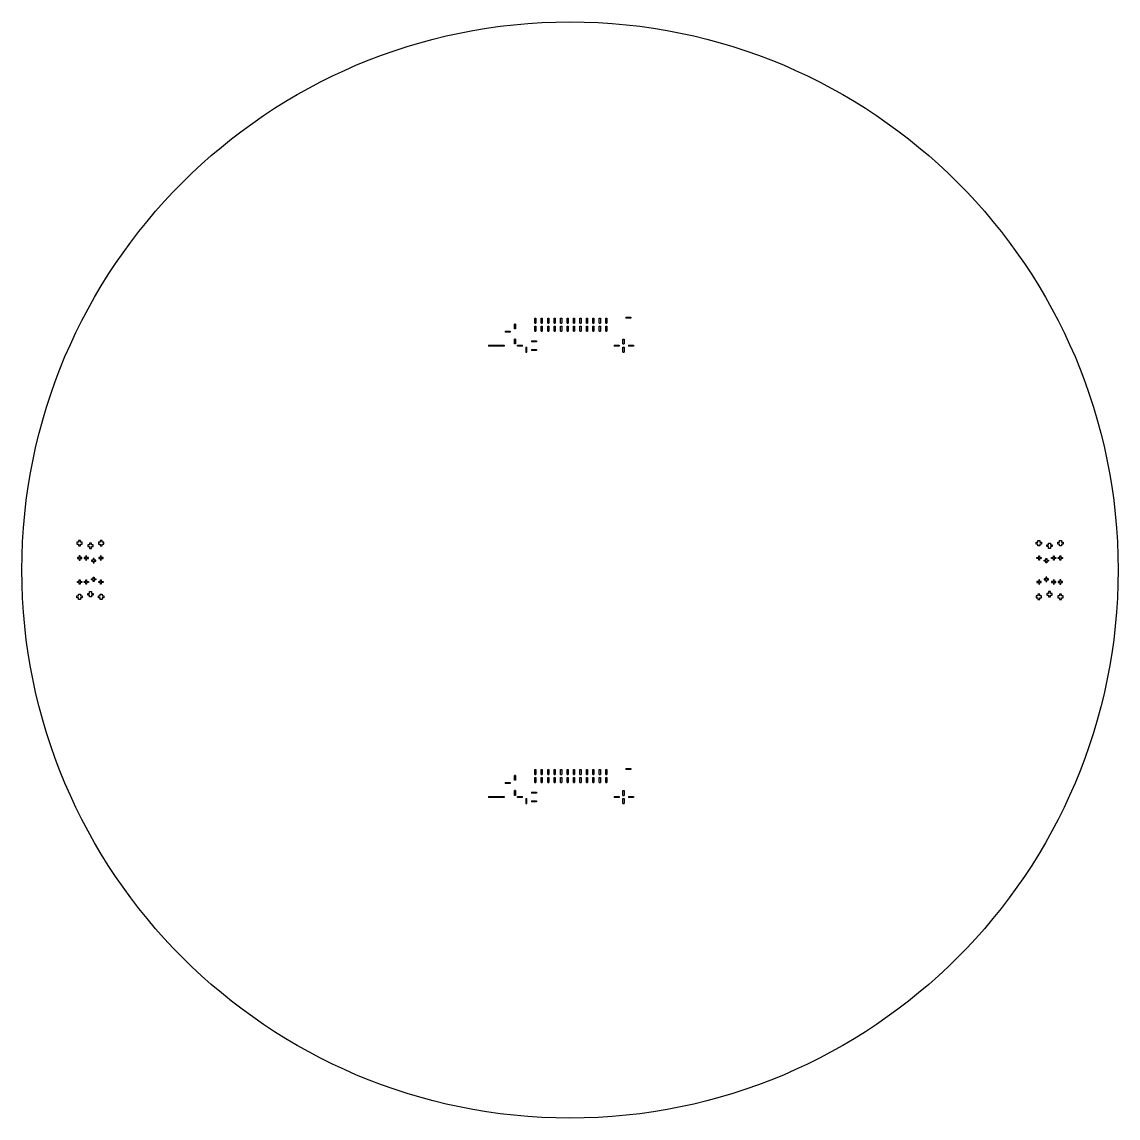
# Model space of a CAD drawing. Header units: millimetres. Extents: x -15719 to 274281, y 25504 to 323346.
# Drawn here: x 136373 to 238373, y 25504 to 127504 of the extents above; entities that cross this region are included whole.
import ezdxf

# ---------------------------------------------------------------- set-up
doc = ezdxf.new("R2010")
doc.units = ezdxf.units.MM
doc.layers.add('CLEAR', color=140, linetype='Continuous')
doc.layers.add('OPAQUE', color=10, linetype='Continuous')

msp = doc.modelspace()

# ---------------------------------------------------------------- linework, layer by layer
at = {"layer": 'CLEAR'}
msp.add_circle((187373, 76504), 51000, dxfattribs=at)
at = {"layer": 'OPAQUE'}
for p, q in [((192573, 100034), (193023, 100034)), ((192573, 100034), (192573, 99934)), ((193023, 100034), (193023, 99934)), ((182198, 98934), (182198, 99384)), ((182298, 99384), (182198, 99384)), ((182298, 99384), (182298, 98934)), ((184098, 99484), (184098, 99934)), ((184098, 99934), (184198, 99934)), ((184098, 99484), (184198, 99484)), ((184098, 98734), (184098, 99184)), ((184098, 99184), (184198, 99184)), ((184198, 99934), (184198, 99484)), ((184198, 99184), (184198, 98734)), ((184698, 99484), (184698, 99934)), ((184698, 99934), (184798, 99934)), ((184698, 99484), (184798, 99484)), ((184698, 98734), (184698, 99184)), ((184698, 99184), (184798, 99184)), ((184798, 99934), (184798, 99484)), ((184798, 99184), (184798, 98734)), ((185298, 99484), (185298, 99934)), ((185298, 99934), (185398, 99934)), ((185298, 99484), (185398, 99484)), ((185298, 98734), (185298, 99184)), ((185298, 99184), (185398, 99184)), ((185398, 99934), (185398, 99484)), ((185398, 99184), (185398, 98734)), ((185898, 99484), (185898, 99934)), ((185898, 99934), (185998, 99934)), ((185898, 99484), (185998, 99484)), ((185898, 98734), (185898, 99184)), ((185898, 99184), (185998, 99184)), ((185998, 99934), (185998, 99484)), ((185998, 99184), (185998, 98734)), ((186498, 99484), (186498, 99934)), ((186498, 99934), (186598, 99934)), ((186498, 99484), (186598, 99484)), ((186498, 98734), (186498, 99184)), ((186498, 99184), (186598, 99184)), ((186598, 99934), (186598, 99484)), ((186598, 99184), (186598, 98734)), ((187098, 99484), (187098, 99934)), ((187098, 99934), (187198, 99934)), ((187098, 99484), (187198, 99484)), ((187098, 98734), (187098, 99184)), ((187098, 99184), (187198, 99184)), ((187198, 99934), (187198, 99484)), ((187198, 99184), (187198, 98734)), ((187698, 99484), (187698, 99934)), ((187698, 99934), (187798, 99934)), ((187698, 99484), (187798, 99484)), ((187698, 98734), (187698, 99184)), ((187698, 99184), (187798, 99184)), ((187798, 99934), (187798, 99484)), ((187798, 99184), (187798, 98734)), ((188298, 99484), (188298, 99934)), ((188298, 99934), (188398, 99934)), ((188298, 99484), (188398, 99484)), ((188298, 98734), (188298, 99184)), ((188298, 99184), (188398, 99184)), ((188398, 99934), (188398, 99484)), ((188398, 99184), (188398, 98734)), ((188898, 99484), (188898, 99934)), ((188898, 99934), (188998, 99934)), ((188898, 99484), (188998, 99484)), ((188898, 98734), (188898, 99184)), ((188898, 99184), (188998, 99184)), ((188998, 99934), (188998, 99484)), ((188998, 99184), (188998, 98734)), ((189498, 99484), (189498, 99934)), ((189498, 99934), (189598, 99934)), ((189498, 99484), (189598, 99484)), ((189498, 98734), (189498, 99184)), ((189498, 99184), (189598, 99184)), ((189598, 99934), (189598, 99484)), ((189598, 99184), (189598, 98734)), ((190098, 99484), (190098, 99934)), ((190098, 99934), (190198, 99934)), ((190098, 99484), (190198, 99484)), ((190098, 98734), (190098, 99184)), ((190098, 99184), (190198, 99184)), ((190198, 99934), (190198, 99484)), ((190198, 99184), (190198, 98734)), ((190698, 99484), (190698, 99934)), ((190698, 99934), (190798, 99934)), ((190698, 99484), (190798, 99484)), ((190698, 98734), (190698, 99184)), ((190698, 99184), (190798, 99184)), ((190798, 99934), (190798, 99484)), ((190798, 99184), (190798, 98734)), ((193023, 99934), (192573, 99934)), ((181348, 98734), (181798, 98734)), ((181348, 98734), (181348, 98634)), ((181798, 98634), (181348, 98634)), ((181798, 98734), (181798, 98634)), ((182298, 98934), (182198, 98934)), ((182198, 97534), (182198, 97984)), ((182298, 97984), (182198, 97984)), ((182298, 97984), (182298, 97534)), ((184098, 98734), (184198, 98734)), ((184698, 98734), (184798, 98734)), ((185298, 98734), (185398, 98734)), ((185898, 98734), (185998, 98734)), ((186498, 98734), (186598, 98734)), ((187098, 98734), (187198, 98734)), ((187698, 98734), (187798, 98734)), ((188298, 98734), (188398, 98734)), ((188898, 98734), (188998, 98734)), ((189498, 98734), (189598, 98734)), ((190098, 98734), (190198, 98734)), ((190698, 98734), (190798, 98734)), ((192298, 97534), (192298, 97984)), ((192298, 97984), (192398, 97984)), ((192398, 97984), (192398, 97534)), ((179798, 97434), (181248, 97434)), ((179798, 97434), (179798, 97334)), ((181248, 97334), (179798, 97334)), ((181248, 97434), (181248, 97334)), ((182298, 97534), (182198, 97534)), ((182498, 97334), (182498, 97434)), ((182498, 97434), (182948, 97434)), ((182948, 97334), (182498, 97334)), ((182948, 97334), (182948, 97434)), ((183248, 97234), (183248, 96784)), ((183248, 97234), (183348, 97234)), ((183348, 96784), (183348, 97234)), ((183798, 97834), (184248, 97834)), ((183798, 97834), (183798, 97734)), ((184248, 97734), (183798, 97734)), ((183798, 97034), (184248, 97034)), ((183798, 97034), (183798, 96934)), ((184248, 96934), (183798, 96934)), ((184248, 97834), (184248, 97734)), ((184248, 97034), (184248, 96934)), ((191498, 97434), (191948, 97434)), ((191498, 97434), (191498, 97334)), ((191948, 97334), (191498, 97334)), ((191948, 97434), (191948, 97334)), ((192298, 97534), (192398, 97534)), ((192298, 96784), (192298, 97234)), ((192298, 97234), (192398, 97234)), ((192398, 97234), (192398, 96784)), ((192823, 97434), (193273, 97434)), ((192823, 97434), (192823, 97334)), ((193273, 97334), (192823, 97334)), ((193273, 97434), (193273, 97334)), ((183248, 96784), (183348, 96784)), ((192298, 96784), (192398, 96784)), ((182198, 56934), (182198, 57384)), ((182298, 57384), (182198, 57384)), ((182298, 57384), (182298, 56934)), ((184098, 57484), (184098, 57934)), ((184098, 57934), (184198, 57934)), ((184098, 57484), (184198, 57484)), ((184098, 56734), (184098, 57184)), ((184098, 57184), (184198, 57184)), ((184198, 57934), (184198, 57484)), ((184198, 57184), (184198, 56734)), ((184698, 57484), (184698, 57934)), ((184698, 57934), (184798, 57934)), ((184698, 57484), (184798, 57484)), ((184698, 56734), (184698, 57184)), ((184698, 57184), (184798, 57184)), ((184798, 57934), (184798, 57484)), ((184798, 57184), (184798, 56734)), ((185298, 57484), (185298, 57934)), ((185298, 57934), (185398, 57934)), ((185298, 57484), (185398, 57484)), ((185298, 56734), (185298, 57184)), ((185298, 57184), (185398, 57184)), ((185398, 57934), (185398, 57484)), ((185398, 57184), (185398, 56734)), ((185898, 57484), (185898, 57934)), ((185898, 57934), (185998, 57934)), ((185898, 57484), (185998, 57484)), ((185898, 56734), (185898, 57184)), ((185898, 57184), (185998, 57184)), ((185998, 57934), (185998, 57484)), ((185998, 57184), (185998, 56734)), ((186498, 57484), (186498, 57934)), ((186498, 57934), (186598, 57934)), ((186498, 57484), (186598, 57484)), ((186498, 56734), (186498, 57184)), ((186498, 57184), (186598, 57184)), ((186598, 57934), (186598, 57484)), ((186598, 57184), (186598, 56734)), ((187098, 57484), (187098, 57934)), ((187098, 57934), (187198, 57934)), ((187098, 57484), (187198, 57484)), ((187098, 56734), (187098, 57184)), ((187098, 57184), (187198, 57184)), ((187198, 57934), (187198, 57484)), ((187198, 57184), (187198, 56734)), ((187698, 57484), (187698, 57934)), ((187698, 57934), (187798, 57934)), ((187698, 57484), (187798, 57484)), ((187698, 56734), (187698, 57184)), ((187698, 57184), (187798, 57184)), ((187798, 57934), (187798, 57484)), ((187798, 57184), (187798, 56734)), ((188298, 57484), (188298, 57934)), ((188298, 57934), (188398, 57934)), ((188298, 57484), (188398, 57484)), ((188298, 56734), (188298, 57184)), ((188298, 57184), (188398, 57184)), ((188398, 57934), (188398, 57484)), ((188398, 57184), (188398, 56734)), ((188898, 57484), (188898, 57934)), ((188898, 57934), (188998, 57934)), ((188898, 57484), (188998, 57484)), ((188898, 56734), (188898, 57184)), ((188898, 57184), (188998, 57184)), ((188998, 57934), (188998, 57484)), ((188998, 57184), (188998, 56734)), ((189498, 57484), (189498, 57934)), ((189498, 57934), (189598, 57934)), ((189498, 57484), (189598, 57484)), ((189498, 56734), (189498, 57184)), ((189498, 57184), (189598, 57184)), ((189598, 57934), (189598, 57484)), ((189598, 57184), (189598, 56734)), ((190098, 57484), (190098, 57934)), ((190098, 57934), (190198, 57934)), ((190098, 57484), (190198, 57484)), ((190098, 56734), (190098, 57184)), ((190098, 57184), (190198, 57184)), ((190198, 57934), (190198, 57484)), ((190198, 57184), (190198, 56734)), ((190698, 57484), (190698, 57934)), ((190698, 57934), (190798, 57934)), ((190698, 57484), (190798, 57484)), ((190698, 56734), (190698, 57184)), ((190698, 57184), (190798, 57184)), ((190798, 57934), (190798, 57484)), ((190798, 57184), (190798, 56734)), ((192573, 58034), (193023, 58034)), ((192573, 58034), (192573, 57934)), ((193023, 57934), (192573, 57934)), ((193023, 58034), (193023, 57934)), ((181348, 56734), (181798, 56734)), ((181348, 56734), (181348, 56634)), ((181798, 56634), (181348, 56634)), ((181798, 56734), (181798, 56634)), ((182298, 56934), (182198, 56934)), ((184098, 56734), (184198, 56734)), ((184698, 56734), (184798, 56734)), ((185298, 56734), (185398, 56734)), ((185898, 56734), (185998, 56734)), ((186498, 56734), (186598, 56734)), ((187098, 56734), (187198, 56734)), ((187698, 56734), (187798, 56734)), ((188298, 56734), (188398, 56734)), ((188898, 56734), (188998, 56734)), ((189498, 56734), (189598, 56734)), ((190098, 56734), (190198, 56734)), ((190698, 56734), (190798, 56734)), ((179798, 55434), (181248, 55434)), ((179798, 55434), (179798, 55334)), ((181248, 55334), (179798, 55334)), ((181248, 55434), (181248, 55334)), ((182198, 55534), (182198, 55984)), ((182298, 55984), (182198, 55984)), ((182298, 55534), (182198, 55534)), ((182298, 55984), (182298, 55534)), ((182498, 55334), (182498, 55434)), ((182498, 55434), (182948, 55434)), ((182948, 55334), (182498, 55334)), ((182948, 55334), (182948, 55434)), ((183248, 55234), (183248, 54784)), ((183248, 55234), (183348, 55234)), ((183348, 54784), (183348, 55234)), ((183798, 55834), (184248, 55834)), ((183798, 55834), (183798, 55734)), ((184248, 55734), (183798, 55734)), ((184248, 55834), (184248, 55734)), ((191498, 55434), (191948, 55434)), ((191498, 55434), (191498, 55334)), ((191948, 55334), (191498, 55334)), ((191948, 55434), (191948, 55334)), ((192298, 55534), (192298, 55984)), ((192298, 55984), (192398, 55984)), ((192298, 55534), (192398, 55534)), ((192298, 54784), (192298, 55234)), ((192298, 55234), (192398, 55234)), ((192398, 55984), (192398, 55534)), ((192398, 55234), (192398, 54784)), ((192823, 55434), (193273, 55434)), ((192823, 55434), (192823, 55334)), ((193273, 55334), (192823, 55334)), ((193273, 55434), (193273, 55334)), ((183248, 54784), (183348, 54784)), ((183798, 55034), (184248, 55034)), ((183798, 55034), (183798, 54934)), ((184248, 54934), (183798, 54934)), ((184248, 55034), (184248, 54934)), ((192298, 54784), (192398, 54784))]:
    msp.add_line(p, q, dxfattribs=at)
for points in [[(141823, 79087), (141823, 79247), (141643, 79247), (141643, 79087), (141483, 79087), (141483, 78907), (141643, 78907), (141643, 78747), (141823, 78747), (141823, 78907), (141983, 78907), (141983, 79087)], [(142848, 78855), (142848, 79015), (142668, 79015), (142668, 78855), (142508, 78855), (142508, 78675), (142668, 78675), (142668, 78515), (142848, 78515), (142848, 78675), (143008, 78675), (143008, 78855)], [(143836, 79087), (143836, 79247), (143656, 79247), (143656, 79087), (143496, 79087), (143496, 78907), (143656, 78907), (143656, 78747), (143836, 78747), (143836, 78907), (143996, 78907), (143996, 79087)], [(230910, 79087), (230910, 79247), (231090, 79247), (231090, 79087), (231250, 79087), (231250, 78907), (231090, 78907), (231090, 78747), (230910, 78747), (230910, 78907), (230750, 78907), (230750, 79087)], [(231898, 78855), (231898, 79015), (232078, 79015), (232078, 78855), (232238, 78855), (232238, 78675), (232078, 78675), (232078, 78515), (231898, 78515), (231898, 78675), (231738, 78675), (231738, 78855)], [(232923, 79087), (232923, 79247), (233103, 79247), (233103, 79087), (233263, 79087), (233263, 78907), (233103, 78907), (233103, 78747), (232923, 78747), (232923, 78907), (232763, 78907), (232763, 79087)], [(141785, 77664), (141785, 77824), (141705, 77824), (141705, 77664), (141545, 77664), (141545, 77584), (141705, 77584), (141705, 77424), (141785, 77424), (141785, 77584), (141945, 77584), (141945, 77664)], [(142396, 77664), (142396, 77824), (142316, 77824), (142316, 77664), (142156, 77664), (142156, 77584), (142316, 77584), (142316, 77424), (142396, 77424), (142396, 77584), (142556, 77584), (142556, 77664)], [(143097, 77413), (143097, 77573), (143017, 77573), (143017, 77413), (142857, 77413), (142857, 77333), (143017, 77333), (143017, 77173), (143097, 77173), (143097, 77333), (143257, 77333), (143257, 77413)], [(143759, 77664), (143759, 77824), (143679, 77824), (143679, 77664), (143519, 77664), (143519, 77584), (143679, 77584), (143679, 77424), (143759, 77424), (143759, 77584), (143919, 77584), (143919, 77664)], [(230987, 77664), (230987, 77824), (231067, 77824), (231067, 77664), (231227, 77664), (231227, 77584), (231067, 77584), (231067, 77424), (230987, 77424), (230987, 77584), (230827, 77584), (230827, 77664)], [(231649, 77413), (231649, 77573), (231729, 77573), (231729, 77413), (231889, 77413), (231889, 77333), (231729, 77333), (231729, 77173), (231649, 77173), (231649, 77333), (231489, 77333), (231489, 77413)], [(232350, 77664), (232350, 77824), (232430, 77824), (232430, 77664), (232590, 77664), (232590, 77584), (232430, 77584), (232430, 77424), (232350, 77424), (232350, 77584), (232190, 77584), (232190, 77664)], [(232961, 77664), (232961, 77824), (233041, 77824), (233041, 77664), (233201, 77664), (233201, 77584), (233041, 77584), (233041, 77424), (232961, 77424), (232961, 77584), (232801, 77584), (232801, 77664)], [(141785, 75343), (141785, 75183), (141705, 75183), (141705, 75343), (141545, 75343), (141545, 75423), (141705, 75423), (141705, 75583), (141785, 75583), (141785, 75423), (141945, 75423), (141945, 75343)], [(142396, 75343), (142396, 75183), (142316, 75183), (142316, 75343), (142156, 75343), (142156, 75423), (142316, 75423), (142316, 75583), (142396, 75583), (142396, 75423), (142556, 75423), (142556, 75343)], [(143097, 75594), (143097, 75434), (143017, 75434), (143017, 75594), (142857, 75594), (142857, 75674), (143017, 75674), (143017, 75834), (143097, 75834), (143097, 75674), (143257, 75674), (143257, 75594)], [(143759, 75343), (143759, 75183), (143679, 75183), (143679, 75343), (143519, 75343), (143519, 75423), (143679, 75423), (143679, 75583), (143759, 75583), (143759, 75423), (143919, 75423), (143919, 75343)], [(230987, 75343), (230987, 75183), (231067, 75183), (231067, 75343), (231227, 75343), (231227, 75423), (231067, 75423), (231067, 75583), (230987, 75583), (230987, 75423), (230827, 75423), (230827, 75343)], [(231649, 75594), (231649, 75434), (231729, 75434), (231729, 75594), (231889, 75594), (231889, 75674), (231729, 75674), (231729, 75834), (231649, 75834), (231649, 75674), (231489, 75674), (231489, 75594)], [(232350, 75343), (232350, 75183), (232430, 75183), (232430, 75343), (232590, 75343), (232590, 75423), (232430, 75423), (232430, 75583), (232350, 75583), (232350, 75423), (232190, 75423), (232190, 75343)], [(232961, 75343), (232961, 75183), (233041, 75183), (233041, 75343), (233201, 75343), (233201, 75423), (233041, 75423), (233041, 75583), (232961, 75583), (232961, 75423), (232801, 75423), (232801, 75343)], [(142848, 74152), (142848, 73992), (142668, 73992), (142668, 74152), (142508, 74152), (142508, 74332), (142668, 74332), (142668, 74492), (142848, 74492), (142848, 74332), (143008, 74332), (143008, 74152)], [(231898, 74152), (231898, 73992), (232078, 73992), (232078, 74152), (232238, 74152), (232238, 74332), (232078, 74332), (232078, 74492), (231898, 74492), (231898, 74332), (231738, 74332), (231738, 74152)], [(141823, 73920), (141823, 73760), (141643, 73760), (141643, 73920), (141483, 73920), (141483, 74100), (141643, 74100), (141643, 74260), (141823, 74260), (141823, 74100), (141983, 74100), (141983, 73920)], [(143836, 73920), (143836, 73760), (143656, 73760), (143656, 73920), (143496, 73920), (143496, 74100), (143656, 74100), (143656, 74260), (143836, 74260), (143836, 74100), (143996, 74100), (143996, 73920)], [(230910, 73920), (230910, 73760), (231090, 73760), (231090, 73920), (231250, 73920), (231250, 74100), (231090, 74100), (231090, 74260), (230910, 74260), (230910, 74100), (230750, 74100), (230750, 73920)], [(232923, 73920), (232923, 73760), (233103, 73760), (233103, 73920), (233263, 73920), (233263, 74100), (233103, 74100), (233103, 74260), (232923, 74260), (232923, 74100), (232763, 74100), (232763, 73920)]]:
    msp.add_lwpolyline(points, close=True, dxfattribs=at)

doc.saveas('drawing.dxf')
